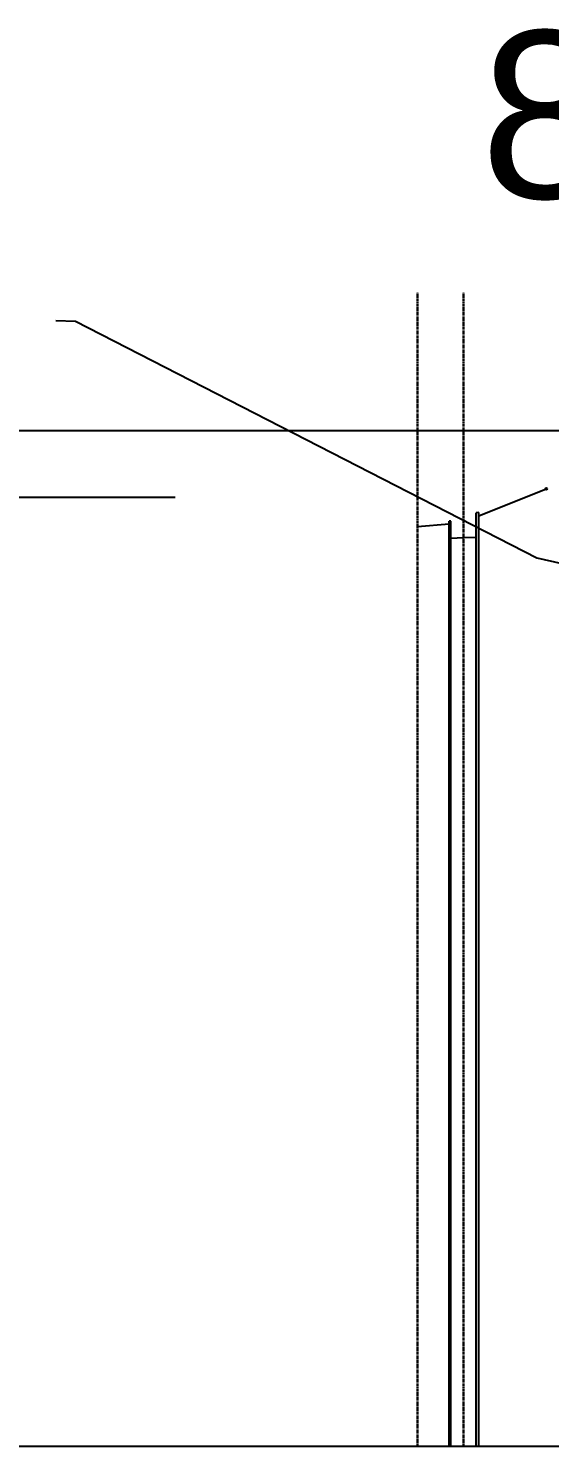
# Model space of a CAD drawing. Header units: millimetres. Extents: x 0 to 21250, y -160 to 246.
# Drawn here: x 3800.3 to 3890.6, y 0 to 245.7 of the extents above; entities that cross this region are included whole.
import ezdxf

# ---------------------------------------------------------------- set-up
doc = ezdxf.new("R2010")
doc.units = ezdxf.units.MM
doc.linetypes.add('AXONAS', pattern=[7, 5, -1, 0, -1])
doc.layers.add('_Ν_nonPLOT', color=2, linetype='Continuous', plot=False)
doc.layers.add('_Ν_ΟΔΟ_ΑΞΟΝΕΣ', color=1, linetype='AXONAS', lineweight=30)
for name, color, linetype in [('_Ν_ΥΠΕΡΧΕΙΛΙΣΤΗΣ-ΕΚΤΡΟΠΗ', 7, 'Continuous'), ('ΠΡΟ_Εδαφος', 3, 'Continuous'), ('ΠΡΟ_ΣΤΑΘΜΕΣ ΝΕΡΟΥ', 150, 'ZIGZAG')]:
    doc.layers.add(name, color=color, linetype=linetype)
doc.styles.get("Standard").update_dxf_attribs({"font": 'arial.ttf'})
doc.linetypes.add('ZIGZAG', pattern='A,0.0001,-0.2,[131,ltypeshp.shx,S=0.2,R=0,X=-0.2,Y=0],-0.4,[131,ltypeshp.shx,S=0.2,R=180,X=0.2,Y=0],-0.2', length=0.8001)

msp = doc.modelspace()

# ---------------------------------------------------------------- linework, layer by layer
for p, q in [((3878.34, 161.28), (3890.04, 165.96)), ((4027.53, 0), (3805.04, 0))]:
    msp.add_line(p, q)
for points in [[(3873.18, 159.85), (3867.72, 159.39)], [(3877.9, 157.53), (3875.69, 157.45), (3873.51, 157.37)]]:
    msp.add_lwpolyline(points)
at = {"layer": '_Ν_nonPLOT'}
for p, q in [((21249.69, 176), (0, 176)), ((21249.69, 0), (0, 0))]:
    msp.add_line(p, q, dxfattribs=at)
msp.add_circle((3890.04, 165.96), 0.147, dxfattribs=at)
at = {"layer": '_Ν_ΟΔΟ_ΑΞΟΝΕΣ', "ltscale": 0.1}
for p, q in [((3867.72, 0), (3867.72, 200)), ((3875.69, 0), (3875.69, 200))]:
    msp.add_line(p, q, dxfattribs=at)
at = {"layer": '_Ν_ΥΠΕΡΧΕΙΛΙΣΤΗΣ-ΕΚΤΡΟΠΗ'}
for p, q in [((3873.18, 0), (3873.18, 160.35)), ((3873.51, 0), (3873.51, 160.37)), ((3878.34, 161.85), (3877.9, 161.81)), ((3877.9, 0), (3877.9, 161.81)), ((3878.34, 0), (3878.34, 161.85))]:
    msp.add_line(p, q, dxfattribs=at)
msp.add_lwpolyline([(3873.51, 160.37), (3873.18, 160.35)], dxfattribs=at)
at = {"layer": 'ΠΡΟ_Εδαφος'}
msp.add_lwpolyline([(3805.04, 195.1), (3808.41, 195), (3888.42, 154), (3892.75, 153), (3895.04, 152.5), (3896.77, 152), (3897.55, 151), (3903.04, 150), (3905.18, 149), (3910.07, 148), (3913.15, 147), (3961.85, 143), (3968.99, 142), (3970.89, 141.9), (3971.52, 142), (3975.25, 143), (3981.93, 145), (3988.38, 146), (3997.92, 146), (4019.72, 147), (4027.53, 147.5)], dxfattribs=at)
at = {"layer": 'ΠΡΟ_ΣΤΑΘΜΕΣ ΝΕΡΟΥ', "ltscale": 0.1}
msp.add_lwpolyline([(3630.78, 164.5), (3825.71, 164.5)], dxfattribs=at)

# ---------------------------------------------------------------- texts
msp.add_text('8', height=29).set_placement((3878.59, 216.31))

doc.saveas('drawing.dxf')
